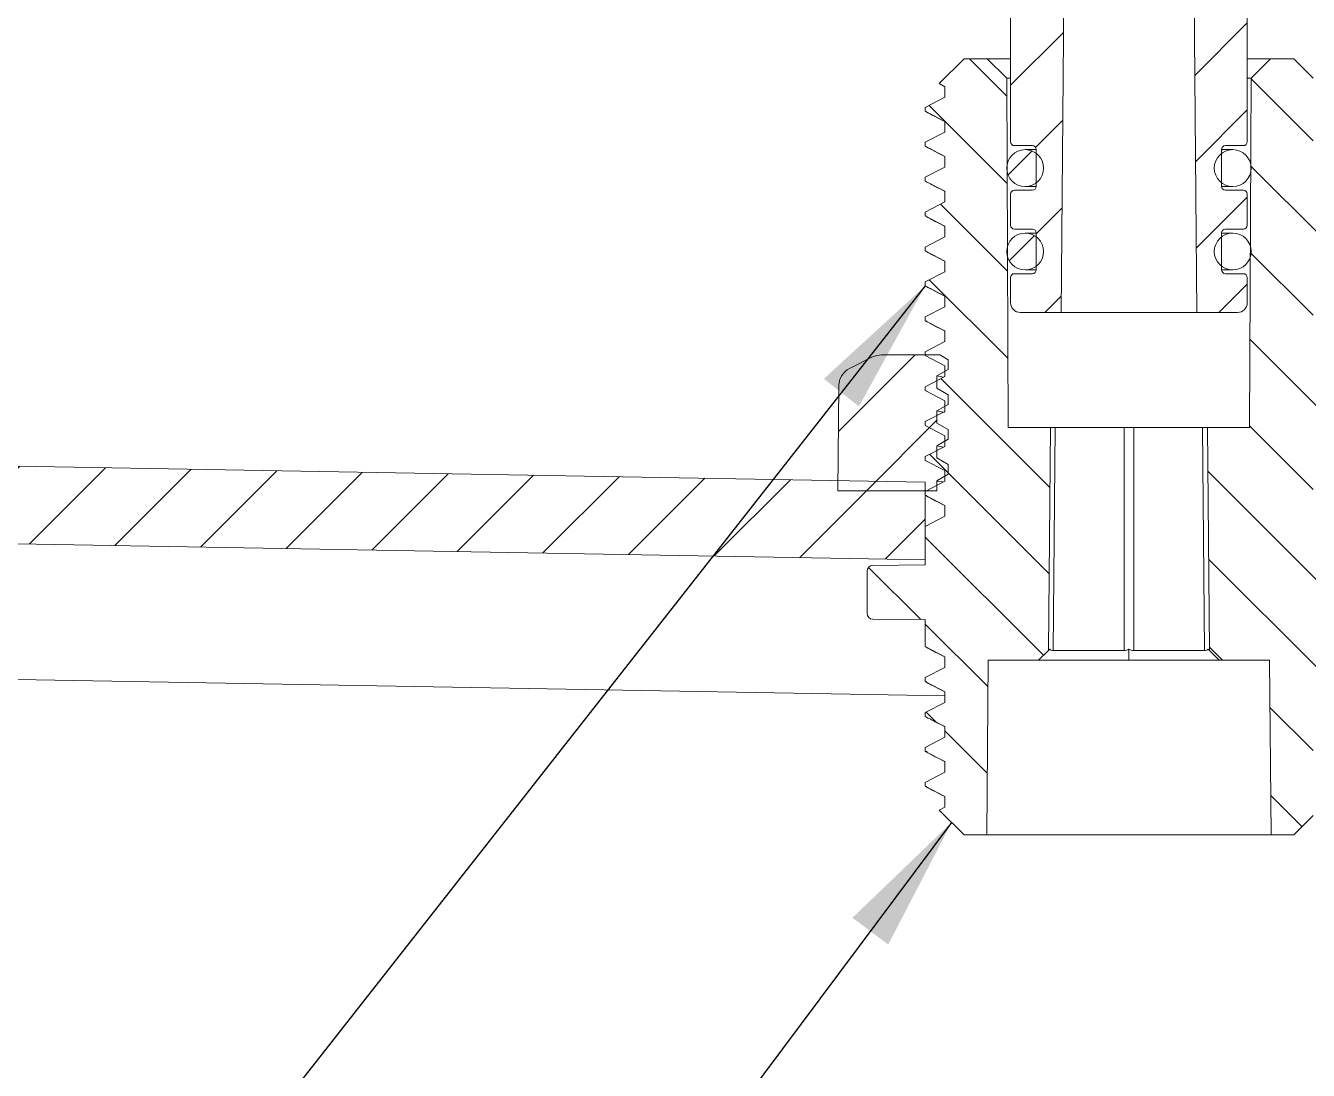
# Model space of a CAD drawing. Extents: x 14808 to 20058, y -13198 to -11680.
# Drawn here: x 16170.56 to 16203.62, y -12058.01 to -12031.08 of the extents above; entities that cross this region are included whole.
import ezdxf

# ---------------------------------------------------------------- set-up
doc = ezdxf.new("R2010")
doc.units = 0
doc.header["$LTSCALE"] = 7
doc.header["$MEASUREMENT"] = 0
doc.layers.get('0').update_dxf_attribs({"color": 2, "linetype": 'CONTINUOUS'})
doc.layers.add('D', color=2, linetype='CONTINUOUS')
doc.styles.add('GHS', font='romans', dxfattribs={"bigfont": 'ghs'})
doc.dimstyles.new('STANDARD$7', dxfattribs={"dimtxt": 3.5, "dimasz": 3, "dimexe": 1, "dimexo": 0.0625, "dimgap": 1, "dimtad": 1, "dimdec": 4, "dimzin": 0, "dimdsep": 46, "dimtxsty": 'GHS', "dimcen": 1, "dimclrt": 2, "dimadec": 0, "dimazin": 0, "dimtfac": 1, "dimtdec": 4, "dimtofl": 0, "dimtmove": 0, "dimatfit": 3, "dimfxl": 1, "dimtolj": 1, "dimtzin": 0, "dimarcsym": 0})
pattern_1 = [(45, (16919.7908, -11560.2243), (-1.122532, 1.122532), [])]
pattern_2 = [(135, (16919.7908, -11560.2243), (-1.122532, -1.122532), [])]

msp = doc.modelspace()

# ---------------------------------------------------------------- hatches: boundary and pattern name
at = {"linetype": 'Continuous', "lineweight": 15}
h = msp.add_hatch(dxfattribs=at)
h.set_pattern_fill('ANSI31', scale=0.5, style=0)
h.set_pattern_definition(pattern_1)
edge = h.paths.add_edge_path(flags=0)
edge.add_arc((16184.761, -12019.327), 0.25, 90, 139.4584)
edge.add_line((16184.571, -12019.164), (16182.971, -12019.164))
edge.add_arc((16182.046, -12019.126), 0.926, 182.3705, 357.6295, ccw=False)
edge.add_line((16181.121, -12019.164), (16180.871, -12019.164))
edge.add_line((16180.871, -12019.164), (16180.596, -12019.439))
edge.add_line((16180.596, -12019.439), (16179.946, -12019.439))
edge.add_arc((16179.946, -12019.539), 0.1, 90, 180)
edge.add_line((16179.846, -12019.539), (16179.846, -12020.014))
edge.add_arc((16179.746, -12020.014), 0.1, 270, 360, ccw=False)
edge.add_line((16179.746, -12020.114), (16178.921, -12020.114))
edge.add_arc((16178.921, -12020.014), 0.1, 180, 270, ccw=False)
edge.add_line((16178.821, -12020.014), (16178.821, -12019.539))
edge.add_arc((16178.721, -12019.539), 0.1, 0, 90)
edge.add_line((16178.721, -12019.439), (16178.171, -12019.439))
edge.add_arc((16178.171, -12019.539), 0.1, 90, 180)
edge.add_line((16178.071, -12019.539), (16178.071, -12020.014))
edge.add_arc((16177.971, -12020.014), 0.1, 270, 360, ccw=False)
edge.add_line((16177.971, -12020.114), (16177.146, -12020.114))
edge.add_arc((16177.146, -12020.014), 0.1, 180, 270, ccw=False)
edge.add_line((16177.046, -12020.014), (16177.046, -12019.539))
edge.add_arc((16176.946, -12019.539), 0.1, 0, 90)
edge.add_line((16176.946, -12019.439), (16176.546, -12019.439))
edge.add_arc((16176.546, -12019.689), 0.25, 90, 180)
edge.add_line((16176.296, -12019.689), (16176.296, -12020.602))
edge.add_line((16176.296, -12020.602), (16198.728, -12020.641))
edge.add_arc((16198.996, -12022.227), 1.608, 0, 99.5615, ccw=False)
edge.add_line((16200.604, -12022.227), (16200.746, -12038.477))
edge.add_line((16200.746, -12038.477), (16201.796, -12038.477))
edge.add_arc((16201.796, -12038.227), 0.25, 270, 360)
edge.add_line((16202.046, -12038.227), (16202.046, -12037.577))
edge.add_arc((16201.946, -12037.577), 0.1, 0, 90)
edge.add_line((16201.946, -12037.477), (16201.483, -12037.477))
edge.add_arc((16201.483, -12037.377), 0.1, 180, 270, ccw=False)
edge.add_line((16201.383, -12037.377), (16201.383, -12036.427))
edge.add_arc((16201.483, -12036.427), 0.1, 90, 180, ccw=False)
edge.add_line((16201.483, -12036.327), (16201.946, -12036.327))
edge.add_arc((16201.946, -12036.227), 0.1, 270, 360)
edge.add_line((16202.046, -12036.227), (16202.046, -12035.427))
edge.add_arc((16201.946, -12035.427), 0.1, 0, 90)
edge.add_line((16201.946, -12035.327), (16201.483, -12035.327))
edge.add_arc((16201.483, -12035.227), 0.1, 180, 270, ccw=False)
edge.add_line((16201.383, -12035.227), (16201.383, -12034.277))
edge.add_arc((16201.483, -12034.277), 0.1, 90, 180, ccw=False)
edge.add_line((16201.483, -12034.177), (16201.946, -12034.177))
edge.add_arc((16201.946, -12034.077), 0.1, 270, 360)
edge.add_line((16202.046, -12034.077), (16202.046, -12022.127))
edge.add_arc((16198.996, -12022.127), 3.05, 0, 90)
edge.add_line((16198.996, -12019.077), (16184.761, -12019.077))
at = {"linetype": 'Continuous', "lineweight": 0}
h = msp.add_hatch(dxfattribs=at)
h.set_pattern_fill('ANSI31', color=2, scale=0.5, style=0)
h.set_pattern_definition(pattern_1)
edge = h.paths.add_edge_path(flags=0)
edge.add_arc((16184.761, -12024.927), 0.25, 220.5416, 270)
edge.add_line((16184.761, -12025.177), (16195.446, -12025.177))
edge.add_arc((16195.446, -12025.677), 0.5, 0, 90, ccw=False)
edge.add_line((16195.946, -12025.677), (16195.946, -12034.077))
edge.add_arc((16196.046, -12034.077), 0.1, 180, 270)
edge.add_line((16196.046, -12034.177), (16196.508, -12034.177))
edge.add_arc((16196.508, -12034.277), 0.1, 0, 90, ccw=False)
edge.add_line((16196.608, -12034.277), (16196.608, -12035.227))
edge.add_arc((16196.508, -12035.227), 0.1, 270, 360, ccw=False)
edge.add_line((16196.508, -12035.327), (16196.046, -12035.327))
edge.add_arc((16196.046, -12035.427), 0.1, 90, 180)
edge.add_line((16195.946, -12035.427), (16195.946, -12036.227))
edge.add_arc((16196.046, -12036.227), 0.1, 180, 270)
edge.add_line((16196.046, -12036.327), (16196.508, -12036.327))
edge.add_arc((16196.508, -12036.427), 0.1, 0, 90, ccw=False)
edge.add_line((16196.608, -12036.427), (16196.608, -12037.377))
edge.add_arc((16196.508, -12037.377), 0.1, 270, 360, ccw=False)
edge.add_line((16196.508, -12037.477), (16196.046, -12037.477))
edge.add_arc((16196.046, -12037.577), 0.1, 90, 180)
edge.add_line((16195.946, -12037.577), (16195.946, -12038.227))
edge.add_arc((16196.196, -12038.227), 0.25, 180, 270)
edge.add_line((16196.196, -12038.477), (16197.246, -12038.477))
edge.add_line((16197.246, -12038.477), (16197.375, -12023.615))
edge.add_line((16197.375, -12023.615), (16176.296, -12023.652))
edge.add_line((16176.296, -12023.652), (16176.296, -12024.564))
edge.add_arc((16176.546, -12024.564), 0.25, 180, 270)
edge.add_line((16176.546, -12024.814), (16176.946, -12024.814))
edge.add_arc((16176.946, -12024.714), 0.1, 270, 360)
edge.add_line((16177.046, -12024.714), (16177.046, -12024.239))
edge.add_arc((16177.146, -12024.239), 0.1, 90, 180, ccw=False)
edge.add_line((16177.146, -12024.139), (16177.971, -12024.139))
edge.add_arc((16177.971, -12024.239), 0.1, 0, 90, ccw=False)
edge.add_line((16178.071, -12024.239), (16178.071, -12024.714))
edge.add_arc((16178.171, -12024.714), 0.1, 180, 270)
edge.add_line((16178.171, -12024.814), (16178.721, -12024.814))
edge.add_arc((16178.721, -12024.714), 0.1, 270, 360)
edge.add_line((16178.821, -12024.714), (16178.821, -12024.239))
edge.add_arc((16178.921, -12024.239), 0.1, 90, 180, ccw=False)
edge.add_line((16178.921, -12024.139), (16179.746, -12024.139))
edge.add_arc((16179.746, -12024.239), 0.1, 0, 90, ccw=False)
edge.add_line((16179.846, -12024.239), (16179.846, -12024.714))
edge.add_arc((16179.946, -12024.714), 0.1, 180, 270)
edge.add_line((16179.946, -12024.814), (16180.596, -12024.814))
edge.add_line((16180.596, -12024.814), (16180.871, -12025.089))
edge.add_line((16180.871, -12025.089), (16181.121, -12025.089))
edge.add_arc((16182.046, -12025.127), 0.926, 2.3705, 177.6295, ccw=False)
edge.add_line((16182.971, -12025.089), (16184.571, -12025.089))
at = {"linetype": 'Continuous', "lineweight": 15}
h = msp.add_hatch(dxfattribs=at)
h.set_pattern_fill('ANSI31', scale=0.5, style=0)
h.set_pattern_definition(pattern_1)
edge = h.paths.add_edge_path(flags=0)
edge.add_line((16165.996, -12029.082), (16163.996, -12029.082))
edge.add_line((16163.996, -12029.082), (16163.996, -12043.347))
edge.add_arc((16164.996, -12043.347), 1, 180, 269)
edge.add_line((16164.978, -12044.347), (16193.746, -12044.849))
edge.add_line((16193.746, -12044.849), (16193.746, -12042.848))
edge.add_line((16193.746, -12042.848), (16166.241, -12042.368))
edge.add_arc((16166.246, -12042.118), 0.25, 180, 269, ccw=False)
edge.add_line((16165.996, -12042.118), (16165.996, -12029.082))
at = {"linetype": 'Continuous', "lineweight": 0}
h = msp.add_hatch(dxfattribs=at)
h.set_pattern_fill('ANSI31', color=2, scale=0.5, angle=90, style=0)
h.set_pattern_definition(pattern_2)
edge = h.paths.add_edge_path(flags=0)
edge.add_line((16194.25, -12041.028), (16193.746, -12041.29))
edge.add_line((16193.746, -12041.29), (16193.746, -12041.39))
edge.add_line((16193.746, -12041.39), (16194.25, -12041.653))
edge.add_line((16194.25, -12041.653), (16194.25, -12041.928))
edge.add_line((16194.25, -12041.928), (16193.746, -12042.19))
edge.add_line((16193.746, -12042.19), (16193.746, -12042.29))
edge.add_line((16193.746, -12042.29), (16194.25, -12042.553))
edge.add_line((16194.25, -12042.553), (16194.25, -12042.828))
edge.add_line((16194.25, -12042.828), (16193.746, -12043.09))
edge.add_line((16193.746, -12043.09), (16193.746, -12043.19))
edge.add_line((16193.746, -12043.19), (16194.25, -12043.453))
edge.add_line((16194.25, -12043.453), (16194.25, -12043.728))
edge.add_line((16194.25, -12043.728), (16193.746, -12043.99))
edge.add_line((16193.746, -12043.99), (16193.746, -12044.986))
edge.add_line((16193.746, -12044.986), (16192.394, -12044.998))
edge.add_arc((16192.396, -12045.148), 0.15, 90.5, 180)
edge.add_line((16192.246, -12045.148), (16192.246, -12046.233))
edge.add_arc((16192.396, -12046.233), 0.15, 180, 269.5)
edge.add_line((16192.394, -12046.383), (16193.746, -12046.395))
edge.add_line((16193.746, -12046.395), (16193.746, -12047.09))
edge.add_line((16193.746, -12047.09), (16194.25, -12047.353))
edge.add_line((16194.25, -12047.353), (16194.25, -12047.628))
edge.add_line((16194.25, -12047.628), (16193.746, -12047.89))
edge.add_line((16193.746, -12047.89), (16193.746, -12047.99))
edge.add_line((16193.746, -12047.99), (16194.25, -12048.253))
edge.add_line((16194.25, -12048.253), (16194.25, -12048.528))
edge.add_line((16194.25, -12048.528), (16193.746, -12048.79))
edge.add_line((16193.746, -12048.79), (16193.746, -12048.89))
edge.add_line((16193.746, -12048.89), (16194.25, -12049.153))
edge.add_line((16194.25, -12049.153), (16194.25, -12049.428))
edge.add_line((16194.25, -12049.428), (16193.746, -12049.69))
edge.add_line((16193.746, -12049.69), (16193.746, -12049.79))
edge.add_line((16193.746, -12049.79), (16194.25, -12050.053))
edge.add_line((16194.25, -12050.053), (16194.25, -12050.328))
edge.add_line((16194.25, -12050.328), (16193.746, -12050.59))
edge.add_line((16193.746, -12050.59), (16193.746, -12050.69))
edge.add_line((16193.746, -12050.69), (16194.25, -12050.953))
edge.add_line((16194.25, -12050.953), (16194.25, -12051.228))
edge.add_line((16194.25, -12051.228), (16194.107, -12051.302))
edge.add_line((16194.107, -12051.302), (16194.746, -12051.94))
edge.add_line((16194.746, -12051.94), (16195.331, -12051.94))
edge.add_line((16195.331, -12051.94), (16195.371, -12047.44))
edge.add_line((16195.371, -12047.44), (16196.666, -12047.44))
edge.add_line((16196.666, -12047.44), (16196.92, -12047.19))
edge.add_line((16196.92, -12047.19), (16196.971, -12041.44))
edge.add_line((16196.971, -12041.44), (16195.887, -12041.44))
edge.add_line((16195.887, -12041.44), (16195.848, -12032.44))
edge.add_line((16195.848, -12032.44), (16195.343, -12031.94))
edge.add_line((16195.343, -12031.94), (16194.746, -12031.94))
edge.add_line((16194.746, -12031.94), (16194.107, -12032.579))
edge.add_line((16194.107, -12032.579), (16194.25, -12032.653))
edge.add_line((16194.25, -12032.653), (16194.25, -12032.928))
edge.add_line((16194.25, -12032.928), (16193.746, -12033.19))
edge.add_line((16193.746, -12033.19), (16193.746, -12033.29))
edge.add_line((16193.746, -12033.29), (16194.25, -12033.553))
edge.add_line((16194.25, -12033.553), (16194.25, -12033.828))
edge.add_line((16194.25, -12033.828), (16193.746, -12034.09))
edge.add_line((16193.746, -12034.09), (16193.746, -12034.19))
edge.add_line((16193.746, -12034.19), (16194.25, -12034.453))
edge.add_line((16194.25, -12034.453), (16194.25, -12034.728))
edge.add_line((16194.25, -12034.728), (16193.746, -12034.99))
edge.add_line((16193.746, -12034.99), (16193.746, -12035.09))
edge.add_line((16193.746, -12035.09), (16194.25, -12035.353))
edge.add_line((16194.25, -12035.353), (16194.25, -12035.628))
edge.add_line((16194.25, -12035.628), (16193.746, -12035.89))
edge.add_line((16193.746, -12035.89), (16193.746, -12035.99))
edge.add_line((16193.746, -12035.99), (16194.25, -12036.253))
edge.add_line((16194.25, -12036.253), (16194.25, -12036.528))
edge.add_line((16194.25, -12036.528), (16193.746, -12036.79))
edge.add_line((16193.746, -12036.79), (16193.746, -12036.89))
edge.add_line((16193.746, -12036.89), (16194.25, -12037.153))
edge.add_line((16194.25, -12037.153), (16194.25, -12037.428))
edge.add_line((16194.25, -12037.428), (16193.746, -12037.69))
edge.add_line((16193.746, -12037.69), (16193.746, -12037.79))
edge.add_line((16193.746, -12037.79), (16194.25, -12038.053))
edge.add_line((16194.25, -12038.053), (16194.25, -12038.328))
edge.add_line((16194.25, -12038.328), (16193.746, -12038.59))
edge.add_line((16193.746, -12038.59), (16193.746, -12038.69))
edge.add_line((16193.746, -12038.69), (16194.25, -12038.953))
edge.add_line((16194.25, -12038.953), (16194.25, -12039.228))
edge.add_line((16194.25, -12039.228), (16193.746, -12039.49))
edge.add_line((16193.746, -12039.49), (16193.746, -12039.59))
edge.add_line((16193.746, -12039.59), (16194.25, -12039.853))
edge.add_line((16194.25, -12039.853), (16194.25, -12040.128))
edge.add_line((16194.25, -12040.128), (16193.746, -12040.39))
edge.add_line((16193.746, -12040.39), (16193.746, -12040.49))
edge.add_line((16193.746, -12040.49), (16194.25, -12040.753))
edge.add_line((16194.25, -12040.753), (16194.25, -12041.028))
h = msp.add_hatch(dxfattribs=at)
h.set_pattern_fill('ANSI31', color=2, scale=0.5, angle=90, style=0)
h.set_pattern_definition(pattern_2)
edge = h.paths.add_edge_path(flags=0)
edge.add_line((16204.246, -12050.24), (16204.246, -12050.14))
edge.add_line((16204.246, -12050.14), (16203.741, -12049.878))
edge.add_line((16203.741, -12049.878), (16203.741, -12049.603))
edge.add_line((16203.741, -12049.603), (16204.246, -12049.34))
edge.add_line((16204.246, -12049.34), (16204.246, -12049.24))
edge.add_line((16204.246, -12049.24), (16203.741, -12048.978))
edge.add_line((16203.741, -12048.978), (16203.741, -12048.703))
edge.add_line((16203.741, -12048.703), (16204.246, -12048.44))
edge.add_line((16204.246, -12048.44), (16204.246, -12048.34))
edge.add_line((16204.246, -12048.34), (16203.741, -12048.078))
edge.add_line((16203.741, -12048.078), (16203.741, -12047.803))
edge.add_line((16203.741, -12047.803), (16204.246, -12047.54))
edge.add_line((16204.246, -12047.54), (16204.246, -12047.44))
edge.add_line((16204.246, -12047.44), (16203.741, -12047.178))
edge.add_line((16203.741, -12047.178), (16203.741, -12046.903))
edge.add_line((16203.741, -12046.903), (16204.246, -12046.64))
edge.add_line((16204.246, -12046.64), (16204.246, -12046.395))
edge.add_line((16204.246, -12046.395), (16205.597, -12046.383))
edge.add_arc((16205.596, -12046.233), 0.15, 270.5, 360)
edge.add_line((16205.746, -12046.233), (16205.746, -12045.148))
edge.add_arc((16205.596, -12045.148), 0.15, 0, 89.5)
edge.add_line((16205.597, -12044.998), (16204.246, -12044.986))
edge.add_line((16204.246, -12044.986), (16204.246, -12044.44))
edge.add_line((16204.246, -12044.44), (16203.741, -12044.178))
edge.add_line((16203.741, -12044.178), (16203.741, -12043.903))
edge.add_line((16203.741, -12043.903), (16204.246, -12043.64))
edge.add_line((16204.246, -12043.64), (16204.246, -12043.54))
edge.add_line((16204.246, -12043.54), (16203.741, -12043.278))
edge.add_line((16203.741, -12043.278), (16203.741, -12043.003))
edge.add_line((16203.741, -12043.003), (16204.246, -12042.74))
edge.add_line((16204.246, -12042.74), (16204.246, -12042.64))
edge.add_line((16204.246, -12042.64), (16203.741, -12042.378))
edge.add_line((16203.741, -12042.378), (16203.741, -12042.103))
edge.add_line((16203.741, -12042.103), (16204.246, -12041.84))
edge.add_line((16204.246, -12041.84), (16204.246, -12041.74))
edge.add_line((16204.246, -12041.74), (16203.741, -12041.478))
edge.add_line((16203.741, -12041.478), (16203.741, -12041.203))
edge.add_line((16203.741, -12041.203), (16204.246, -12040.94))
edge.add_line((16204.246, -12040.94), (16204.246, -12040.84))
edge.add_line((16204.246, -12040.84), (16203.741, -12040.578))
edge.add_line((16203.741, -12040.578), (16203.741, -12040.303))
edge.add_line((16203.741, -12040.303), (16204.246, -12040.04))
edge.add_line((16204.246, -12040.04), (16204.246, -12039.94))
edge.add_line((16204.246, -12039.94), (16203.741, -12039.678))
edge.add_line((16203.741, -12039.678), (16203.741, -12039.403))
edge.add_line((16203.741, -12039.403), (16204.246, -12039.14))
edge.add_line((16204.246, -12039.14), (16204.246, -12039.04))
edge.add_line((16204.246, -12039.04), (16203.741, -12038.778))
edge.add_line((16203.741, -12038.778), (16203.741, -12038.503))
edge.add_line((16203.741, -12038.503), (16204.246, -12038.24))
edge.add_line((16204.246, -12038.24), (16204.246, -12038.14))
edge.add_line((16204.246, -12038.14), (16203.741, -12037.878))
edge.add_line((16203.741, -12037.878), (16203.741, -12037.603))
edge.add_line((16203.741, -12037.603), (16204.246, -12037.34))
edge.add_line((16204.246, -12037.34), (16204.246, -12037.24))
edge.add_line((16204.246, -12037.24), (16203.741, -12036.978))
edge.add_line((16203.741, -12036.978), (16203.741, -12036.703))
edge.add_line((16203.741, -12036.703), (16204.246, -12036.44))
edge.add_line((16204.246, -12036.44), (16204.246, -12036.34))
edge.add_line((16204.246, -12036.34), (16203.741, -12036.078))
edge.add_line((16203.741, -12036.078), (16203.741, -12035.803))
edge.add_line((16203.741, -12035.803), (16204.246, -12035.54))
edge.add_line((16204.246, -12035.54), (16204.246, -12035.44))
edge.add_line((16204.246, -12035.44), (16203.741, -12035.178))
edge.add_line((16203.741, -12035.178), (16203.741, -12034.903))
edge.add_line((16203.741, -12034.903), (16204.246, -12034.64))
edge.add_line((16204.246, -12034.64), (16204.246, -12034.54))
edge.add_line((16204.246, -12034.54), (16203.741, -12034.278))
edge.add_line((16203.741, -12034.278), (16203.741, -12034.003))
edge.add_line((16203.741, -12034.003), (16204.246, -12033.74))
edge.add_line((16204.246, -12033.74), (16204.246, -12033.64))
edge.add_line((16204.246, -12033.64), (16203.741, -12033.378))
edge.add_line((16203.741, -12033.378), (16203.741, -12033.103))
edge.add_line((16203.741, -12033.103), (16204.18, -12032.875))
edge.add_line((16204.18, -12032.875), (16203.828, -12032.523))
edge.add_line((16203.828, -12032.523), (16203.741, -12032.478))
edge.add_line((16203.741, -12032.478), (16203.741, -12032.436))
edge.add_line((16203.741, -12032.436), (16203.246, -12031.94))
edge.add_line((16203.246, -12031.94), (16202.648, -12031.94))
edge.add_line((16202.648, -12031.94), (16202.143, -12032.44))
edge.add_line((16202.143, -12032.44), (16202.104, -12041.44))
edge.add_line((16202.104, -12041.44), (16201.021, -12041.44))
edge.add_line((16201.021, -12041.44), (16201.071, -12047.19))
edge.add_line((16201.071, -12047.19), (16201.325, -12047.44))
edge.add_line((16201.325, -12047.44), (16202.621, -12047.44))
edge.add_line((16202.621, -12047.44), (16202.66, -12051.94))
edge.add_line((16202.66, -12051.94), (16203.246, -12051.94))
edge.add_line((16203.246, -12051.94), (16203.741, -12051.445))
edge.add_line((16203.741, -12051.445), (16203.741, -12051.403))
edge.add_line((16203.741, -12051.403), (16203.828, -12051.357))
edge.add_line((16203.828, -12051.357), (16204.18, -12051.006))
edge.add_line((16204.18, -12051.006), (16203.741, -12050.778))
edge.add_line((16203.741, -12050.778), (16203.741, -12050.503))
edge.add_line((16203.741, -12050.503), (16204.246, -12050.24))
h = msp.add_hatch(dxfattribs=at)
h.set_pattern_fill('ANSI31', scale=0.5, style=0)
h.set_pattern_definition(pattern_1)
edge = h.paths.add_edge_path(flags=0)
edge.add_arc((16196.321, -12034.755), 0.475, 0, 360)
h = msp.add_hatch(dxfattribs=at)
h.set_pattern_fill('ANSI31', scale=0.5, style=0)
h.set_pattern_definition(pattern_1)
edge = h.paths.add_edge_path(flags=0)
edge.add_arc((16196.321, -12036.907), 0.475, 0, 360)
h = msp.add_hatch(dxfattribs=at)
h.set_pattern_fill('ANSI31', scale=0.5, style=0)
h.set_pattern_definition(pattern_1)
edge = h.paths.add_edge_path(flags=0)
edge.add_line((16194.048, -12040.113), (16194.338, -12039.946))
edge.add_line((16194.338, -12039.946), (16194.338, -12039.696))
edge.add_line((16194.338, -12039.696), (16194.122, -12039.571))
edge.add_line((16194.122, -12039.571), (16192.614, -12039.571))
edge.add_arc((16192.614, -12040.071), 0.5, 90, 116.5651)
edge.add_line((16192.39, -12039.624), (16191.796, -12039.921))
edge.add_arc((16192.019, -12040.368), 0.5, 116.5651, 179.5)
edge.add_line((16191.519, -12040.364), (16191.496, -12043.071))
edge.add_line((16191.496, -12043.071), (16194.048, -12043.071))
edge.add_line((16194.048, -12043.071), (16194.048, -12042.813))
edge.add_line((16194.048, -12042.813), (16194.338, -12042.646))
edge.add_line((16194.338, -12042.646), (16194.338, -12042.396))
edge.add_line((16194.338, -12042.396), (16194.048, -12042.228))
edge.add_line((16194.048, -12042.228), (16194.048, -12041.913))
edge.add_line((16194.048, -12041.913), (16194.338, -12041.746))
edge.add_line((16194.338, -12041.746), (16194.338, -12041.496))
edge.add_line((16194.338, -12041.496), (16194.048, -12041.328))
edge.add_line((16194.048, -12041.328), (16194.048, -12041.013))
edge.add_line((16194.048, -12041.013), (16194.338, -12040.846))
edge.add_line((16194.338, -12040.846), (16194.338, -12040.596))
edge.add_line((16194.338, -12040.596), (16194.048, -12040.428))
edge.add_line((16194.048, -12040.428), (16194.048, -12040.113))

# ---------------------------------------------------------------- linework, layer by layer
at = {"color": 7, "linetype": 'Continuous', "lineweight": 15}
for p, q in [((16202.046, -12022.127), (16202.046, -12034.077)), ((16200.604, -12022.227), (16200.746, -12038.477)), ((16197.246, -12038.477), (16197.375, -12023.615)), ((16195.946, -12034.077), (16195.946, -12025.677)), ((16194.107, -12032.579), (16194.746, -12031.94)), ((16195.343, -12031.94), (16194.746, -12031.94)), ((16195.343, -12031.94), (16195.848, -12032.44)), ((16195.343, -12031.94), (16195.946, -12031.94)), ((16202.046, -12031.94), (16202.648, -12031.94)), ((16202.143, -12032.44), (16202.648, -12031.94)), ((16203.246, -12031.94), (16202.648, -12031.94)), ((16203.246, -12031.94), (16203.741, -12032.436)), ((16194.132, -12032.584), (16194.107, -12032.579)), ((16194.25, -12032.653), (16194.107, -12032.579)), ((16194.25, -12032.928), (16194.25, -12032.653)), ((16195.887, -12041.44), (16195.848, -12032.44)), ((16195.946, -12032.44), (16195.848, -12032.44)), ((16202.143, -12032.44), (16202.046, -12032.44)), ((16202.143, -12032.44), (16202.104, -12041.44)), ((16193.746, -12033.19), (16194.25, -12032.928)), ((16193.746, -12033.19), (16193.746, -12033.29)), ((16194.25, -12033.553), (16193.746, -12033.29)), ((16193.746, -12033.29), (16193.782, -12033.298)), ((16194.25, -12033.828), (16194.25, -12033.553)), ((16193.746, -12034.09), (16194.25, -12033.828)), ((16193.746, -12034.09), (16193.746, -12034.19)), ((16194.25, -12034.453), (16193.746, -12034.19)), ((16193.746, -12034.19), (16193.78, -12034.198)), ((16196.508, -12034.177), (16196.046, -12034.177)), ((16196.608, -12034.28), (16196.321, -12034.28)), ((16196.608, -12035.227), (16196.608, -12034.277)), ((16201.383, -12034.277), (16201.383, -12035.227)), ((16201.671, -12034.28), (16201.383, -12034.28)), ((16201.946, -12034.177), (16201.483, -12034.177)), ((16193.746, -12034.99), (16194.25, -12034.728)), ((16194.25, -12034.728), (16194.25, -12034.453)), ((16193.746, -12034.99), (16193.746, -12035.09)), ((16194.25, -12035.353), (16193.746, -12035.09)), ((16193.746, -12035.09), (16193.779, -12035.098)), ((16194.25, -12035.628), (16194.25, -12035.353)), ((16196.046, -12035.327), (16196.508, -12035.327)), ((16196.321, -12035.23), (16196.608, -12035.23)), ((16201.383, -12035.23), (16201.671, -12035.23)), ((16201.483, -12035.327), (16201.946, -12035.327)), ((16193.746, -12035.89), (16194.25, -12035.628)), ((16195.946, -12036.227), (16195.946, -12035.427)), ((16202.046, -12035.427), (16202.046, -12036.227)), ((16193.746, -12035.89), (16193.746, -12035.99)), ((16194.25, -12036.253), (16193.746, -12035.99)), ((16193.746, -12035.99), (16193.778, -12035.998)), ((16194.25, -12036.528), (16194.25, -12036.253)), ((16196.508, -12036.327), (16196.046, -12036.327)), ((16201.946, -12036.327), (16201.483, -12036.327)), ((16193.746, -12036.79), (16194.25, -12036.528)), ((16196.608, -12036.432), (16196.321, -12036.432)), ((16196.608, -12037.377), (16196.608, -12036.427)), ((16201.383, -12036.427), (16201.383, -12037.377)), ((16201.671, -12036.432), (16201.383, -12036.432)), ((16193.746, -12036.79), (16193.746, -12036.89)), ((16193.746, -12036.89), (16193.782, -12036.898)), ((16194.25, -12037.153), (16193.746, -12036.89)), ((16194.25, -12037.428), (16194.25, -12037.153)), ((16196.321, -12037.382), (16196.608, -12037.382)), ((16201.383, -12037.382), (16201.671, -12037.382)), ((16193.746, -12037.69), (16194.25, -12037.428)), ((16193.746, -12037.69), (16193.746, -12037.79)), ((16195.946, -12038.227), (16195.946, -12037.577)), ((16196.046, -12037.477), (16196.508, -12037.477)), ((16201.483, -12037.477), (16201.946, -12037.477)), ((16202.046, -12037.577), (16202.046, -12038.227)), ((16193.746, -12037.79), (16193.753, -12037.798)), ((16194.25, -12038.053), (16193.746, -12037.79)), ((16194.25, -12038.328), (16194.25, -12038.053)), ((16193.746, -12038.59), (16194.25, -12038.328)), ((16193.746, -12038.59), (16193.746, -12038.69)), ((16194.25, -12038.953), (16193.746, -12038.69)), ((16193.746, -12038.69), (16193.794, -12038.698)), ((16197.246, -12038.477), (16196.196, -12038.477)), ((16197.246, -12038.477), (16200.746, -12038.477)), ((16201.796, -12038.477), (16200.746, -12038.477)), ((16194.25, -12039.228), (16194.25, -12038.953)), ((16193.746, -12039.49), (16194.25, -12039.228)), ((16191.796, -12039.921), (16192.39, -12039.624)), ((16192.614, -12039.571), (16194.122, -12039.571)), ((16193.746, -12039.49), (16193.746, -12039.59)), ((16194.25, -12039.853), (16193.746, -12039.59)), ((16193.746, -12039.59), (16193.765, -12039.598)), ((16194.122, -12039.571), (16194.338, -12039.696)), ((16194.338, -12039.946), (16194.338, -12039.696)), ((16194.338, -12039.946), (16194.048, -12040.113)), ((16194.25, -12040.128), (16194.25, -12039.853)), ((16191.519, -12040.364), (16191.496, -12043.071)), ((16193.746, -12040.39), (16194.25, -12040.128)), ((16194.048, -12040.113), (16194.22, -12040.143)), ((16194.048, -12040.113), (16194.048, -12040.428)), ((16193.746, -12040.39), (16193.746, -12040.49)), ((16194.25, -12040.753), (16193.746, -12040.49)), ((16193.746, -12040.49), (16193.776, -12040.498)), ((16194.048, -12040.428), (16194.338, -12040.596)), ((16194.338, -12040.846), (16194.338, -12040.596)), ((16193.746, -12041.29), (16194.25, -12041.028)), ((16194.338, -12040.846), (16194.048, -12041.013)), ((16194.048, -12041.013), (16194.239, -12041.054)), ((16194.048, -12041.013), (16194.048, -12041.328)), ((16194.25, -12041.028), (16194.25, -12040.753)), ((16193.746, -12041.29), (16193.746, -12041.39)), ((16194.048, -12041.328), (16194.338, -12041.496)), ((16194.25, -12041.653), (16193.746, -12041.39)), ((16193.746, -12041.39), (16193.773, -12041.398)), ((16194.25, -12041.928), (16194.25, -12041.653)), ((16194.338, -12041.746), (16194.338, -12041.496)), ((16196.971, -12041.44), (16195.887, -12041.44)), ((16196.92, -12047.19), (16196.971, -12041.44)), ((16196.971, -12041.44), (16197.096, -12041.44)), ((16197.096, -12041.44), (16197.045, -12047.19)), ((16197.096, -12041.44), (16198.871, -12041.44)), ((16198.871, -12047.19), (16198.871, -12041.44)), ((16198.871, -12041.44), (16199.121, -12041.44)), ((16199.121, -12041.44), (16199.121, -12047.19)), ((16199.121, -12041.44), (16200.896, -12041.44)), ((16200.946, -12047.19), (16200.896, -12041.44)), ((16200.896, -12041.44), (16201.021, -12041.44)), ((16201.021, -12041.44), (16201.071, -12047.19)), ((16202.104, -12041.44), (16201.021, -12041.44)), ((16193.746, -12042.19), (16194.25, -12041.928)), ((16194.338, -12041.746), (16194.048, -12041.913)), ((16194.048, -12041.913), (16194.217, -12041.945)), ((16194.048, -12041.913), (16194.048, -12042.228)), ((16193.746, -12042.19), (16193.746, -12042.29)), ((16193.746, -12042.29), (16193.772, -12042.298)), ((16194.25, -12042.553), (16193.746, -12042.29)), ((16194.048, -12042.228), (16194.338, -12042.396)), ((16166.241, -12042.368), (16193.746, -12042.848)), ((16194.338, -12042.646), (16194.048, -12042.813)), ((16194.25, -12042.828), (16194.25, -12042.553)), ((16194.338, -12042.646), (16194.338, -12042.396)), ((16193.746, -12043.09), (16194.25, -12042.828)), ((16193.746, -12044.849), (16193.746, -12042.848)), ((16194.048, -12042.813), (16194.048, -12043.071)), ((16191.496, -12043.071), (16194.048, -12043.071)), ((16193.746, -12043.09), (16193.746, -12043.19)), ((16193.746, -12043.19), (16193.791, -12043.198)), ((16194.25, -12043.453), (16193.746, -12043.19)), ((16194.25, -12043.728), (16194.25, -12043.453)), ((16193.746, -12043.99), (16194.25, -12043.728)), ((16193.746, -12043.99), (16193.746, -12044.986)), ((16164.978, -12044.347), (16193.746, -12044.849)), ((16193.746, -12044.986), (16192.394, -12044.998)), ((16192.246, -12045.148), (16192.246, -12046.233)), ((16192.394, -12046.383), (16193.746, -12046.395)), ((16193.746, -12046.395), (16193.746, -12047.09)), ((16193.746, -12047.09), (16194.25, -12047.353)), ((16193.77, -12047.098), (16193.746, -12047.09)), ((16196.92, -12047.19), (16196.666, -12047.44)), ((16196.954, -12047.157), (16196.92, -12047.19)), ((16197.045, -12047.19), (16198.871, -12047.19)), ((16198.996, -12047.44), (16198.996, -12047.157)), ((16199.121, -12047.19), (16200.946, -12047.19)), ((16201.071, -12047.19), (16201.037, -12047.157)), ((16201.325, -12047.44), (16201.071, -12047.19)), ((16194.25, -12047.628), (16193.746, -12047.89)), ((16194.25, -12047.353), (16194.25, -12047.628)), ((16195.331, -12051.94), (16195.371, -12047.44)), ((16196.666, -12047.44), (16195.371, -12047.44)), ((16198.996, -12047.44), (16196.666, -12047.44)), ((16201.325, -12047.44), (16198.996, -12047.44)), ((16202.621, -12047.44), (16201.325, -12047.44)), ((16202.621, -12047.44), (16202.66, -12051.94)), ((16194.25, -12048.357), (16157.478, -12047.716)), ((16193.746, -12047.89), (16193.746, -12047.99)), ((16193.746, -12047.99), (16194.25, -12048.253)), ((16193.785, -12047.998), (16193.746, -12047.99)), ((16194.25, -12048.253), (16194.25, -12048.528)), ((16194.25, -12048.528), (16193.746, -12048.79)), ((16193.746, -12048.79), (16193.746, -12048.89)), ((16193.775, -12048.898), (16193.746, -12048.89)), ((16193.746, -12048.89), (16194.25, -12049.153)), ((16194.25, -12049.153), (16194.25, -12049.428)), ((16194.25, -12049.428), (16193.746, -12049.69)), ((16193.746, -12049.69), (16193.746, -12049.79)), ((16193.794, -12049.798), (16193.746, -12049.79)), ((16193.746, -12049.79), (16194.25, -12050.053)), ((16194.25, -12050.053), (16194.25, -12050.328)), ((16194.25, -12050.328), (16193.746, -12050.59)), ((16193.746, -12050.59), (16193.746, -12050.69)), ((16193.746, -12050.69), (16194.25, -12050.953)), ((16193.784, -12050.698), (16193.746, -12050.69)), ((16194.25, -12051.228), (16194.107, -12051.302)), ((16194.25, -12050.953), (16194.25, -12051.228)), ((16194.746, -12051.94), (16194.107, -12051.302)), ((16203.741, -12051.445), (16203.246, -12051.94)), ((16194.746, -12051.94), (16195.331, -12051.94)), ((16195.331, -12051.94), (16202.66, -12051.94)), ((16202.66, -12051.94), (16203.246, -12051.94))]:
    msp.add_line(p, q, dxfattribs=at)
for centre in [(16196.321, -12034.755), (16201.671, -12034.755), (16196.321, -12036.907), (16201.671, -12036.907)]:
    msp.add_circle(centre, 0.475, dxfattribs=at)
for centre, radius, start, end in [((16196.046, -12034.077), 0.1, 180, 270), ((16201.946, -12034.077), 0.1, 270, 0), ((16196.508, -12034.277), 0.1, 0, 90), ((16201.483, -12034.277), 0.1, 90, 180), ((16196.046, -12035.427), 0.1, 90, 180), ((16196.508, -12035.227), 0.1, 270, 0), ((16201.483, -12035.227), 0.1, 180, 270), ((16201.946, -12035.427), 0.1, 0, 90), ((16196.046, -12036.227), 0.1, 180, 270), ((16196.508, -12036.427), 0.1, 0, 90), ((16201.483, -12036.427), 0.1, 90, 180), ((16201.946, -12036.227), 0.1, 270, 0), ((16196.508, -12037.377), 0.1, 270, 0), ((16201.483, -12037.377), 0.1, 180, 270), ((16196.046, -12037.577), 0.1, 90, 180), ((16201.946, -12037.577), 0.1, 0, 90), ((16196.196, -12038.227), 0.25, 180, 270), ((16201.796, -12038.227), 0.25, 270, 0), ((16192.614, -12040.071), 0.5, 90, 116.5651), ((16192.019, -12040.368), 0.5, 116.5651, 179.5), ((16192.396, -12045.148), 0.15, 90.5, 180), ((16192.396, -12046.233), 0.15, 180, 269.5)]:
    msp.add_arc(centre, radius, start, end, dxfattribs=at)
for centre, major_axis, ratio, start_param, end_param in [((16197.173, -12046.943), (0.219, 0.214), 0.572261, 3.149084, 3.672661), ((16198.996, -12046.943), (0.217, 0.214), 0.57732, 3.672826, 4.196403), ((16198.996, -12046.943), (0.217, -0.214), 0.57732, 5.228375, 5.751952), ((16200.819, -12046.943), (0.219, -0.214), 0.572261, 5.752117, 6.275694)]:
    msp.add_ellipse(centre, major_axis=major_axis, ratio=ratio, start_param=start_param, end_param=end_param, dxfattribs=at)
for points, knots in [([(16194.127, -12032.593), (16194.127, -12032.593), (16194.168, -12032.614), (16194.209, -12032.636), (16194.25, -12032.657)], [0, 0, 0, 0, 0.002055, 1, 1, 1, 1]), ([(16193.753, -12033.298), (16193.837, -12033.341), (16194.002, -12033.428), (16194.168, -12033.514), (16194.25, -12033.557)], [0, 0, 0, 0, 0.507767, 1, 1, 1, 1]), ([(16193.753, -12034.198), (16193.837, -12034.241), (16194.002, -12034.328), (16194.168, -12034.414), (16194.25, -12034.457)], [0, 0, 0, 0, 0.507767, 1, 1, 1, 1]), ([(16193.753, -12035.098), (16193.837, -12035.141), (16194.002, -12035.228), (16194.168, -12035.314), (16194.25, -12035.357)], [0, 0, 0, 0, 0.507767, 1, 1, 1, 1]), ([(16193.753, -12035.998), (16193.837, -12036.041), (16194.002, -12036.128), (16194.168, -12036.214), (16194.25, -12036.257)], [0, 0, 0, 0, 0.507767, 1, 1, 1, 1]), ([(16193.753, -12036.898), (16193.837, -12036.941), (16194.002, -12037.028), (16194.168, -12037.114), (16194.25, -12037.157)], [0, 0, 0, 0, 0.5077675, 1, 1, 1, 1]), ([(16193.753, -12037.798), (16193.837, -12037.841), (16194.002, -12037.928), (16194.168, -12038.014), (16194.25, -12038.057)], [0, 0, 0, 0, 0.507767, 1, 1, 1, 1]), ([(16193.753, -12038.698), (16193.837, -12038.741), (16194.002, -12038.828), (16194.168, -12038.914), (16194.25, -12038.957)], [0, 0, 0, 0, 0.507767, 1, 1, 1, 1]), ([(16194.048, -12042.813), (16194.041, -12042.824), (16194.033, -12042.836), (16194.199, -12042.848), (16194.21, -12042.849)], [0, 0, 0, 0, 0.933583, 1, 1, 1, 1]), ([(16193.753, -12043.198), (16193.837, -12043.241), (16194.002, -12043.328), (16194.168, -12043.414), (16194.25, -12043.457)], [0, 0, 0, 0, 0.507767, 1, 1, 1, 1]), ([(16193.753, -12047.098), (16193.837, -12047.141), (16194.002, -12047.228), (16194.168, -12047.314), (16194.25, -12047.357)], [0, 0, 0, 0, 0.507767, 1, 1, 1, 1]), ([(16193.753, -12047.998), (16193.837, -12048.041), (16194.002, -12048.128), (16194.168, -12048.214), (16194.25, -12048.257)], [0, 0, 0, 0, 0.5077675, 1, 1, 1, 1]), ([(16193.753, -12048.898), (16193.837, -12048.941), (16194.002, -12049.028), (16194.168, -12049.114), (16194.25, -12049.157)], [0, 0, 0, 0, 0.507767, 1, 1, 1, 1]), ([(16193.753, -12049.798), (16193.837, -12049.841), (16194.002, -12049.928), (16194.168, -12050.014), (16194.25, -12050.057)], [0, 0, 0, 0, 0.507767, 1, 1, 1, 1]), ([(16193.753, -12050.698), (16193.837, -12050.741), (16194.002, -12050.828), (16194.168, -12050.914), (16194.25, -12050.957)], [0, 0, 0, 0, 0.507767, 1, 1, 1, 1])]:
    msp.add_open_spline(points, degree=3, knots=knots, dxfattribs=at)

# ---------------------------------------------------------------- leaders
at = {"layer": 'D'}
for points in [[(16193.746, -12037.79), (16170.436, -12067.471), (16146.097, -12067.471)], [(16194.426, -12051.621), (16187.933, -12060.307)]]:
    msp.add_leader(points, dimstyle='STANDARD$7', override={"dimscale": 1, "dimasz": 3.5, "dimtad": 0, "dimcen": 5, "dimtp": 0.1, "dimtm": 1e-09}, dxfattribs=at)

doc.saveas('drawing.dxf')
